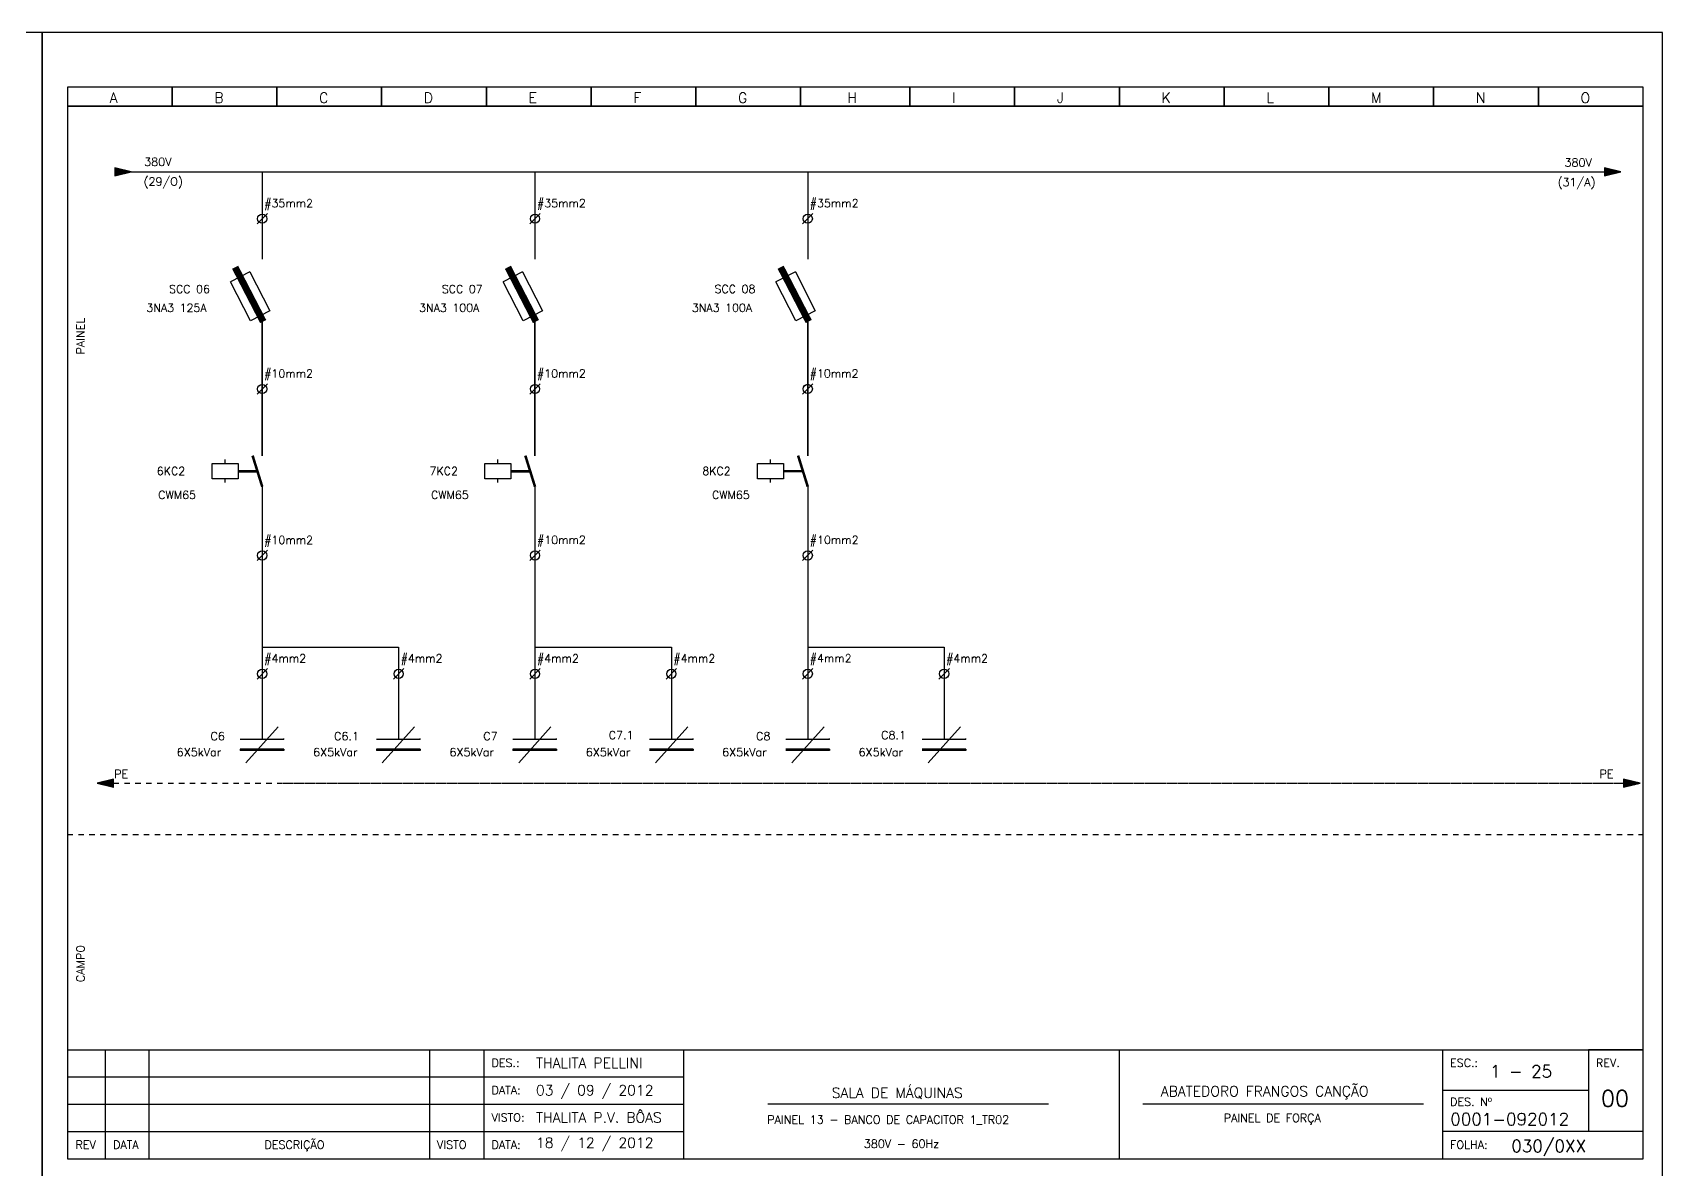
# Model space of a CAD drawing. Header units: millimetres. Extents: x 1974 to 2560, y 1429 to 1567.
# Drawn here: x 2231.72 to 2261.6, y 1533.85 to 1554.68 of the extents above; entities that cross this region are included whole.
import ezdxf

# ---------------------------------------------------------------- set-up
doc = ezdxf.new("R2010")
doc.units = ezdxf.units.MM
for name, pattern in [('DASHDOT2', [0.5, 0.25, -0.125, 0, -0.125]), ('DASHED', [0.75, 0.5, -0.25]), ('HIDDEN2', [0.1875, 0.125, -0.0625])]:
    doc.linetypes.add(name, pattern=pattern)
for name, color, linetype in [('ALIMENTAÇÃO', 6, 'Continuous'), ('CONECTOR_SAK', 2, 'Continuous'), ('DISJUNTOR', 5, 'Continuous'), ('EQUIPAMENTOS', 5, 'Continuous'), ('linhas', 6, 'Continuous'), ('MARGEM', 1, 'Continuous'), ('PAINEL', 7, 'Continuous'), ('soft', 5, 'Continuous'), ('TERRA', 3, 'DASHED'), ('TEXTO', 4, 'Continuous'), ('TEXTO_2', 5, 'Continuous'), ('TIMBRE', 7, 'Continuous')]:
    doc.layers.add(name, color=color, linetype=linetype)
doc.styles.add('REGUA60', font='romans.shx', dxfattribs={"height": 2})
doc.styles.add('ROMANC', font='romanc.shx', dxfattribs={"height": 0.55})
doc.styles.add('ROMANS', font='romans.shx', dxfattribs={"height": 37})

msp = doc.modelspace()

# ---------------------------------------------------------------- hatches: boundary and pattern name
at = {"layer": 'EQUIPAMENTOS'}
for points in [[(2233.533, 1552.134), (2233.233, 1552.209), (2233.233, 1552.059)], [(2260.839, 1552.134), (2260.539, 1552.209), (2260.539, 1552.059)]]:
    msp.add_hatch(color=256, dxfattribs=at).paths.add_polyline_path(points)
h = msp.add_hatch(color=256, dxfattribs=at)
h.paths.add_polyline_path([(2236.327, 1541.551), (2235.527, 1541.551), (2235.527, 1541.531), (2236.327, 1541.531)])
h.paths.add_polyline_path([(2236.327, 1541.751), (2235.527, 1541.751), (2235.527, 1541.731), (2236.327, 1541.731)])
h = msp.add_hatch(color=256, dxfattribs=at)
h.paths.add_polyline_path([(2236.327, 1541.551), (2235.527, 1541.551), (2235.527, 1541.531), (2236.327, 1541.531)])
h.paths.add_polyline_path([(2236.327, 1541.751), (2235.527, 1541.751), (2235.527, 1541.731), (2236.327, 1541.731)])
h = msp.add_hatch(color=256, dxfattribs=at)
h.paths.add_polyline_path([(2238.827, 1541.551), (2238.027, 1541.551), (2238.027, 1541.531), (2238.827, 1541.531)])
h.paths.add_polyline_path([(2238.827, 1541.751), (2238.027, 1541.751), (2238.027, 1541.731), (2238.827, 1541.731)])
h = msp.add_hatch(color=256, dxfattribs=at)
h.paths.add_polyline_path([(2238.827, 1541.551), (2238.027, 1541.551), (2238.027, 1541.531), (2238.827, 1541.531)])
h.paths.add_polyline_path([(2238.827, 1541.751), (2238.027, 1541.751), (2238.027, 1541.731), (2238.827, 1541.731)])
h = msp.add_hatch(color=256, dxfattribs=at)
h.paths.add_polyline_path([(2241.327, 1541.551), (2240.527, 1541.551), (2240.527, 1541.531), (2241.327, 1541.531)])
h.paths.add_polyline_path([(2241.327, 1541.751), (2240.527, 1541.751), (2240.527, 1541.731), (2241.327, 1541.731)])
h = msp.add_hatch(color=256, dxfattribs=at)
h.paths.add_polyline_path([(2241.327, 1541.551), (2240.527, 1541.551), (2240.527, 1541.531), (2241.327, 1541.531)])
h.paths.add_polyline_path([(2241.327, 1541.751), (2240.527, 1541.751), (2240.527, 1541.731), (2241.327, 1541.731)])
h = msp.add_hatch(color=256, dxfattribs=at)
h.paths.add_polyline_path([(2243.834, 1541.551), (2243.034, 1541.551), (2243.034, 1541.531), (2243.834, 1541.531)])
h.paths.add_polyline_path([(2243.834, 1541.751), (2243.034, 1541.751), (2243.034, 1541.731), (2243.834, 1541.731)])
h = msp.add_hatch(color=256, dxfattribs=at)
h.paths.add_polyline_path([(2243.834, 1541.551), (2243.034, 1541.551), (2243.034, 1541.531), (2243.834, 1541.531)])
h.paths.add_polyline_path([(2243.834, 1541.751), (2243.034, 1541.751), (2243.034, 1541.731), (2243.834, 1541.731)])
h = msp.add_hatch(color=256, dxfattribs=at)
h.paths.add_polyline_path([(2246.334, 1541.551), (2245.534, 1541.551), (2245.534, 1541.531), (2246.334, 1541.531)])
h.paths.add_polyline_path([(2246.334, 1541.751), (2245.534, 1541.751), (2245.534, 1541.731), (2246.334, 1541.731)])
h = msp.add_hatch(color=256, dxfattribs=at)
h.paths.add_polyline_path([(2246.334, 1541.551), (2245.534, 1541.551), (2245.534, 1541.531), (2246.334, 1541.531)])
h.paths.add_polyline_path([(2246.334, 1541.751), (2245.534, 1541.751), (2245.534, 1541.731), (2246.334, 1541.731)])
h = msp.add_hatch(color=256, dxfattribs=at)
h.paths.add_polyline_path([(2248.834, 1541.552), (2248.034, 1541.552), (2248.034, 1541.532), (2248.834, 1541.532)])
h.paths.add_polyline_path([(2248.834, 1541.752), (2248.034, 1541.752), (2248.034, 1541.732), (2248.834, 1541.732)])
h = msp.add_hatch(color=256, dxfattribs=at)
h.paths.add_polyline_path([(2248.834, 1541.552), (2248.034, 1541.552), (2248.034, 1541.532), (2248.834, 1541.532)])
h.paths.add_polyline_path([(2248.834, 1541.752), (2248.034, 1541.752), (2248.034, 1541.732), (2248.834, 1541.732)])
at = {"layer": 'TERRA'}
h = msp.add_hatch(dxfattribs=at)
h.set_pattern_fill('ANSI31', color=256, scale=0.004, angle=180, style=0)
h.set_pattern_definition([(225, (2290.1614149, 1589.55084864), (0.0003535533906, -0.0003535533906), [])])
h.paths.add_polyline_path([(2232.907, 1540.931), (2233.207, 1540.931), (2233.207, 1541.006)])
h.paths.add_polyline_path([(2233.207, 1540.856), (2233.207, 1540.931), (2232.907, 1540.931)])
h = msp.add_hatch(dxfattribs=at)
h.set_pattern_fill('ANSI31', color=256, scale=0.004, style=0)
h.set_pattern_definition([(45, (2203.9369607, 1492.3112611), (-0.0003535533906, 0.0003535533906), [])])
h.paths.add_polyline_path([(2261.191, 1540.931), (2260.891, 1540.931), (2260.891, 1540.856)])
h.paths.add_polyline_path([(2260.891, 1541.006), (2260.891, 1540.931), (2261.191, 1540.931)])

# ---------------------------------------------------------------- linework, layer by layer
msp.add_line((2261.247, 1536.047), (2260.247, 1536.047))
at = {"layer": 'ALIMENTAÇÃO', "color": 6}
for p, q in [((2235.934, 1552.134), (2235.934, 1550.53)), ((2235.934, 1552.134), (2235.934, 1550.53)), ((2240.934, 1552.135), (2240.934, 1550.53)), ((2240.934, 1552.135), (2240.934, 1550.53)), ((2245.934, 1552.135), (2245.934, 1550.531)), ((2245.934, 1552.135), (2245.934, 1550.531)), ((2235.934, 1549.515), (2235.934, 1546.927)), ((2235.934, 1549.515), (2235.934, 1546.927)), ((2240.934, 1549.515), (2240.934, 1546.927)), ((2245.934, 1549.516), (2245.934, 1546.928)), ((2235.934, 1546.364), (2235.934, 1541.731)), ((2240.934, 1546.364), (2240.934, 1541.731)), ((2245.934, 1546.365), (2245.934, 1541.731)), ((2238.434, 1543.424), (2238.434, 1541.731)), ((2243.434, 1543.424), (2243.434, 1541.731)), ((2248.434, 1543.424), (2248.434, 1541.732))]:
    msp.add_line(p, q, dxfattribs=at)
at = {"layer": 'ALIMENTAÇÃO'}
for p, q in [((2235.934, 1543.424), (2238.434, 1543.424)), ((2240.934, 1543.424), (2243.434, 1543.424)), ((2245.934, 1543.424), (2248.434, 1543.424))]:
    msp.add_line(p, q, dxfattribs=at)
at = {"layer": 'CONECTOR_SAK'}
for p, q in [((2236.03, 1551.371), (2235.839, 1551.178)), ((2236.03, 1551.371), (2235.839, 1551.178)), ((2241.03, 1551.371), (2240.839, 1551.178)), ((2241.03, 1551.371), (2240.839, 1551.178)), ((2246.03, 1551.371), (2245.839, 1551.178)), ((2246.03, 1551.371), (2245.839, 1551.178)), ((2236.029, 1548.251), (2235.839, 1548.058)), ((2236.029, 1548.251), (2235.839, 1548.058)), ((2236.029, 1548.25), (2235.839, 1548.057)), ((2236.029, 1548.25), (2235.839, 1548.057)), ((2241.029, 1548.251), (2240.839, 1548.058)), ((2241.029, 1548.251), (2240.839, 1548.058)), ((2241.029, 1548.251), (2240.839, 1548.058)), ((2241.029, 1548.251), (2240.839, 1548.058)), ((2246.029, 1548.251), (2245.839, 1548.058)), ((2246.029, 1548.251), (2245.839, 1548.058)), ((2246.029, 1548.251), (2245.839, 1548.059)), ((2246.029, 1548.251), (2245.839, 1548.059)), ((2236.03, 1545.2), (2235.839, 1545.008)), ((2236.03, 1545.2), (2235.839, 1545.008)), ((2241.03, 1545.2), (2240.839, 1545.008)), ((2241.03, 1545.2), (2240.839, 1545.008)), ((2246.03, 1545.201), (2245.839, 1545.008)), ((2246.03, 1545.201), (2245.839, 1545.008)), ((2236.03, 1543.031), (2235.839, 1542.838)), ((2236.03, 1543.031), (2235.839, 1542.838)), ((2238.53, 1543.031), (2238.339, 1542.838)), ((2238.53, 1543.031), (2238.339, 1542.838)), ((2241.03, 1543.031), (2240.839, 1542.838)), ((2241.03, 1543.031), (2240.839, 1542.838)), ((2243.53, 1543.031), (2243.339, 1542.838)), ((2243.53, 1543.031), (2243.339, 1542.838)), ((2246.03, 1543.031), (2245.839, 1542.839)), ((2246.03, 1543.031), (2245.839, 1542.839)), ((2248.53, 1543.032), (2248.339, 1542.839)), ((2248.53, 1543.032), (2248.339, 1542.839))]:
    msp.add_line(p, q, dxfattribs=at)
for centre in [(2235.934, 1551.274), (2235.934, 1551.274), (2240.934, 1551.274), (2240.934, 1551.274), (2245.934, 1551.274), (2245.934, 1551.274), (2235.934, 1548.153), (2235.934, 1548.153), (2235.934, 1548.154), (2235.934, 1548.154), (2240.934, 1548.154), (2240.934, 1548.154), (2240.934, 1548.154), (2240.934, 1548.154), (2245.934, 1548.154), (2245.934, 1548.154), (2245.934, 1548.155), (2245.934, 1548.155), (2235.934, 1545.104), (2235.934, 1545.104), (2240.934, 1545.104), (2240.934, 1545.104), (2245.934, 1545.104), (2245.934, 1545.104), (2235.934, 1542.934), (2235.934, 1542.934), (2238.434, 1542.934), (2238.434, 1542.934), (2240.934, 1542.934), (2240.934, 1542.934), (2243.434, 1542.934), (2243.434, 1542.934), (2245.934, 1542.935), (2245.934, 1542.935), (2248.434, 1542.935), (2248.434, 1542.935)]:
    msp.add_circle(centre, 0.0846, dxfattribs=at)
at = {"layer": 'DISJUNTOR', "const_width": 0.126}
for points in [[(2235.952, 1549.389), (2235.437, 1550.384)], [(2240.952, 1549.389), (2240.437, 1550.384)], [(2245.952, 1549.39), (2245.437, 1550.385)]]:
    msp.add_lwpolyline(points, dxfattribs=at)
at = {"layer": 'EQUIPAMENTOS'}
for p, q in [((2235.707, 1550.298), (2235.351, 1550.115)), ((2235.717, 1549.404), (2235.351, 1550.115)), ((2235.707, 1550.298), (2236.073, 1549.587)), ((2240.707, 1550.298), (2240.351, 1550.115)), ((2240.717, 1549.404), (2240.351, 1550.115)), ((2240.707, 1550.298), (2241.073, 1549.587)), ((2245.707, 1550.299), (2245.351, 1550.116)), ((2245.717, 1549.405), (2245.351, 1550.116)), ((2245.707, 1550.299), (2246.073, 1549.588)), ((2236.073, 1549.587), (2235.717, 1549.404)), ((2241.073, 1549.587), (2240.717, 1549.404)), ((2246.073, 1549.588), (2245.717, 1549.405)), ((2235.252, 1546.788), (2235.252, 1546.859)), ((2235.252, 1546.788), (2235.252, 1546.859)), ((2240.252, 1546.788), (2240.252, 1546.86)), ((2240.252, 1546.788), (2240.252, 1546.86)), ((2245.252, 1546.788), (2245.252, 1546.86)), ((2245.252, 1546.788), (2245.252, 1546.86)), ((2235.252, 1546.438), (2235.252, 1546.509)), ((2235.252, 1546.438), (2235.252, 1546.509)), ((2235.49, 1546.658), (2235.842, 1546.658)), ((2235.49, 1546.658), (2235.842, 1546.658)), ((2235.49, 1546.638), (2235.848, 1546.638)), ((2235.49, 1546.638), (2235.848, 1546.638)), ((2240.252, 1546.438), (2240.252, 1546.509)), ((2240.252, 1546.438), (2240.252, 1546.509)), ((2240.49, 1546.659), (2240.842, 1546.659)), ((2240.49, 1546.659), (2240.842, 1546.659)), ((2240.49, 1546.638), (2240.848, 1546.638)), ((2240.49, 1546.638), (2240.848, 1546.638)), ((2245.252, 1546.438), (2245.252, 1546.509)), ((2245.252, 1546.438), (2245.252, 1546.509)), ((2245.49, 1546.659), (2245.842, 1546.659)), ((2245.49, 1546.659), (2245.842, 1546.659)), ((2245.49, 1546.639), (2245.848, 1546.639)), ((2245.49, 1546.639), (2245.848, 1546.639)), ((2235.635, 1541.301), (2236.226, 1541.96)), ((2235.635, 1541.301), (2236.226, 1541.96)), ((2238.135, 1541.301), (2238.726, 1541.96)), ((2238.135, 1541.301), (2238.726, 1541.96)), ((2240.635, 1541.301), (2241.226, 1541.96)), ((2240.635, 1541.301), (2241.226, 1541.96)), ((2243.142, 1541.301), (2243.733, 1541.96)), ((2243.142, 1541.301), (2243.733, 1541.96)), ((2245.642, 1541.302), (2246.233, 1541.96)), ((2245.642, 1541.302), (2246.233, 1541.96)), ((2248.142, 1541.302), (2248.733, 1541.961)), ((2248.142, 1541.302), (2248.733, 1541.961)), ((2236.327, 1541.731), (2235.527, 1541.731)), ((2236.327, 1541.731), (2235.527, 1541.731)), ((2236.327, 1541.731), (2236.327, 1541.751)), ((2236.327, 1541.731), (2236.327, 1541.751)), ((2238.827, 1541.731), (2238.027, 1541.731)), ((2238.827, 1541.731), (2238.027, 1541.731)), ((2238.827, 1541.731), (2238.827, 1541.751)), ((2238.827, 1541.731), (2238.827, 1541.751)), ((2241.327, 1541.731), (2240.527, 1541.731)), ((2241.327, 1541.731), (2240.527, 1541.731)), ((2241.327, 1541.731), (2241.327, 1541.751)), ((2241.327, 1541.731), (2241.327, 1541.751)), ((2243.834, 1541.731), (2243.034, 1541.731)), ((2243.834, 1541.731), (2243.034, 1541.731)), ((2243.834, 1541.731), (2243.834, 1541.751)), ((2243.834, 1541.731), (2243.834, 1541.751)), ((2246.334, 1541.731), (2245.534, 1541.731)), ((2246.334, 1541.731), (2245.534, 1541.731)), ((2246.334, 1541.731), (2246.334, 1541.751)), ((2246.334, 1541.731), (2246.334, 1541.751)), ((2248.834, 1541.732), (2248.034, 1541.732)), ((2248.834, 1541.732), (2248.034, 1541.732)), ((2248.834, 1541.732), (2248.834, 1541.752)), ((2248.834, 1541.732), (2248.834, 1541.752)), ((2236.327, 1541.551), (2235.527, 1541.551)), ((2235.527, 1541.551), (2235.527, 1541.531)), ((2236.327, 1541.551), (2235.527, 1541.551)), ((2235.527, 1541.551), (2235.527, 1541.531)), ((2236.327, 1541.531), (2235.527, 1541.531)), ((2236.327, 1541.531), (2235.527, 1541.531)), ((2236.327, 1541.551), (2236.327, 1541.531)), ((2236.327, 1541.551), (2236.327, 1541.531)), ((2238.827, 1541.551), (2238.027, 1541.551)), ((2238.027, 1541.551), (2238.027, 1541.531)), ((2238.827, 1541.551), (2238.027, 1541.551)), ((2238.027, 1541.551), (2238.027, 1541.531)), ((2238.827, 1541.531), (2238.027, 1541.531)), ((2238.827, 1541.531), (2238.027, 1541.531)), ((2238.827, 1541.551), (2238.827, 1541.531)), ((2238.827, 1541.551), (2238.827, 1541.531)), ((2241.327, 1541.551), (2240.527, 1541.551)), ((2240.527, 1541.551), (2240.527, 1541.531)), ((2241.327, 1541.551), (2240.527, 1541.551)), ((2240.527, 1541.551), (2240.527, 1541.531)), ((2241.327, 1541.531), (2240.527, 1541.531)), ((2241.327, 1541.531), (2240.527, 1541.531)), ((2241.327, 1541.551), (2241.327, 1541.531)), ((2241.327, 1541.551), (2241.327, 1541.531)), ((2243.834, 1541.551), (2243.034, 1541.551)), ((2243.834, 1541.551), (2243.034, 1541.551)), ((2243.834, 1541.531), (2243.034, 1541.531)), ((2243.834, 1541.531), (2243.034, 1541.531)), ((2243.834, 1541.551), (2243.834, 1541.531)), ((2243.834, 1541.551), (2243.834, 1541.531)), ((2246.334, 1541.551), (2245.534, 1541.551)), ((2246.334, 1541.551), (2245.534, 1541.551)), ((2246.334, 1541.531), (2245.534, 1541.531)), ((2246.334, 1541.531), (2245.534, 1541.531)), ((2246.334, 1541.551), (2246.334, 1541.531)), ((2246.334, 1541.551), (2246.334, 1541.531)), ((2248.834, 1541.552), (2248.034, 1541.552)), ((2248.834, 1541.552), (2248.034, 1541.552)), ((2248.834, 1541.532), (2248.034, 1541.532)), ((2248.834, 1541.532), (2248.034, 1541.532)), ((2248.834, 1541.552), (2248.834, 1541.532)), ((2248.834, 1541.552), (2248.834, 1541.532))]:
    msp.add_line(p, q, dxfattribs=at)
for points in [[(2233.233, 1552.059), (2233.533, 1552.134), (2233.233, 1552.209), (2233.233, 1552.059)], [(2260.539, 1552.059), (2260.839, 1552.134), (2260.539, 1552.209), (2260.539, 1552.059)]]:
    msp.add_lwpolyline(points, dxfattribs=at)
for points in [[(2235.014, 1546.509), (2235.014, 1546.788), (2235.49, 1546.788), (2235.49, 1546.509)], [(2235.014, 1546.509), (2235.014, 1546.788), (2235.49, 1546.788), (2235.49, 1546.509)], [(2240.014, 1546.509), (2240.014, 1546.788), (2240.49, 1546.788), (2240.49, 1546.509)], [(2240.014, 1546.509), (2240.014, 1546.788), (2240.49, 1546.788), (2240.49, 1546.509)], [(2245.014, 1546.509), (2245.014, 1546.788), (2245.49, 1546.788), (2245.49, 1546.509)], [(2245.014, 1546.509), (2245.014, 1546.788), (2245.49, 1546.788), (2245.49, 1546.509)]]:
    msp.add_lwpolyline(points, close=True, dxfattribs=at)
at = {"layer": 'EQUIPAMENTOS', "const_width": 0.0472}
for points in [[(2235.934, 1546.364), (2235.757, 1546.932)], [(2235.934, 1546.364), (2235.757, 1546.932)], [(2240.934, 1546.364), (2240.757, 1546.933)], [(2240.934, 1546.364), (2240.757, 1546.933)], [(2245.934, 1546.365), (2245.757, 1546.933)], [(2245.934, 1546.365), (2245.757, 1546.933)]]:
    msp.add_lwpolyline(points, dxfattribs=at)
at = {"layer": 'linhas', "color": 6}
for p, q in [((2235.934, 1546.929), (2235.934, 1549.379)), ((2240.934, 1546.928), (2240.934, 1549.379)), ((2240.934, 1546.928), (2240.934, 1549.379)), ((2245.934, 1546.928), (2245.934, 1549.38)), ((2245.934, 1546.928), (2245.934, 1549.38))]:
    msp.add_line(p, q, dxfattribs=at)
at = {"layer": 'MARGEM', "color": 7}
for points in [[(2202.201, 1533.659), (2231.901, 1533.659), (2231.901, 1554.684), (2202.201, 1554.684)], [(2231.901, 1533.659), (2261.601, 1533.659), (2261.601, 1554.684), (2231.901, 1554.684)]]:
    msp.add_lwpolyline(points, close=True, dxfattribs=at)
at = {"layer": 'PAINEL', "color": 12, "linetype": 'HIDDEN2', "ltscale": 0.005}
msp.add_line((2232.363, 1539.991), (2261.247, 1539.991), dxfattribs=at)
at = {"layer": 'soft'}
msp.add_line((2233.434, 1552.134), (2260.539, 1552.134), dxfattribs=at)
at = {"layer": 'TERRA', "linetype": 'DASHDOT2', "ltscale": 0.0025}
for p, q in [((2233.207, 1540.931), (2260.891, 1540.931)), ((2233.207, 1540.931), (2260.891, 1540.931)), ((2236.318, 1540.931), (2261.191, 1540.931))]:
    msp.add_line(p, q, dxfattribs=at)
at = {"layer": 'TERRA'}
for points in [[(2233.207, 1541.006), (2232.907, 1540.931), (2233.207, 1540.856), (2233.207, 1541.006)], [(2233.207, 1541.006), (2232.907, 1540.931), (2233.207, 1540.856), (2233.207, 1541.006)], [(2260.891, 1540.856), (2261.191, 1540.931), (2260.891, 1541.006), (2260.891, 1540.856)], [(2260.891, 1540.856), (2261.191, 1540.931), (2260.891, 1541.006), (2260.891, 1540.856)]]:
    msp.add_lwpolyline(points, dxfattribs=at)
at = {"layer": 'TIMBRE', "color": 12}
msp.add_line((2261.247, 1553.684), (2232.363, 1553.684), dxfattribs=at)
at = {"layer": 'TIMBRE'}
for p, q in [((2232.363, 1536.047), (2261.247, 1536.047)), ((2233.063, 1534.047), (2233.063, 1536.047)), ((2233.863, 1534.047), (2233.863, 1536.047)), ((2239.001, 1536.047), (2239.001, 1534.047)), ((2240.001, 1534.047), (2240.001, 1536.047)), ((2243.654, 1536.047), (2243.654, 1534.047)), ((2251.644, 1536.047), (2251.644, 1534.047)), ((2257.572, 1536.047), (2257.572, 1534.047)), ((2260.247, 1536.047), (2260.247, 1534.547)), ((2232.363, 1535.547), (2243.654, 1535.547)), ((2260.247, 1535.297), (2257.572, 1535.297)), ((2232.363, 1535.047), (2243.654, 1535.047)), ((2250.348, 1535.047), (2245.204, 1535.047)), ((2257.219, 1535.047), (2252.076, 1535.047)), ((2232.363, 1534.547), (2243.654, 1534.547)), ((2261.247, 1534.547), (2257.572, 1534.547))]:
    msp.add_line(p, q, dxfattribs=at)
at = {"layer": 'TIMBRE', "color": 12}
for points in [[(2232.363, 1553.334), (2234.283, 1553.334), (2234.283, 1553.684), (2232.363, 1553.684)], [(2234.283, 1553.334), (2236.203, 1553.334), (2236.203, 1553.684), (2234.283, 1553.684)], [(2236.203, 1553.334), (2238.123, 1553.334), (2238.123, 1553.684), (2236.203, 1553.684)], [(2238.123, 1553.334), (2240.043, 1553.334), (2240.043, 1553.684), (2238.123, 1553.684)], [(2240.043, 1553.334), (2241.963, 1553.334), (2241.963, 1553.684), (2240.043, 1553.684)], [(2241.963, 1553.334), (2243.883, 1553.334), (2243.883, 1553.684), (2241.963, 1553.684)], [(2243.883, 1553.334), (2245.803, 1553.334), (2245.803, 1553.684), (2243.883, 1553.684)], [(2245.803, 1553.334), (2247.807, 1553.334), (2247.807, 1553.684), (2245.803, 1553.684)], [(2247.807, 1553.334), (2249.727, 1553.334), (2249.727, 1553.684), (2247.807, 1553.684)], [(2249.727, 1553.334), (2251.647, 1553.334), (2251.647, 1553.684), (2249.727, 1553.684)], [(2251.647, 1553.334), (2253.567, 1553.334), (2253.567, 1553.684), (2251.647, 1553.684)], [(2253.567, 1553.334), (2255.487, 1553.334), (2255.487, 1553.684), (2253.567, 1553.684)], [(2255.487, 1553.334), (2257.407, 1553.334), (2257.407, 1553.684), (2255.487, 1553.684)], [(2257.407, 1553.334), (2259.327, 1553.334), (2259.327, 1553.684), (2257.407, 1553.684)], [(2259.327, 1553.334), (2261.247, 1553.334), (2261.247, 1553.684), (2259.327, 1553.684)], [(2232.363, 1534.047), (2261.247, 1534.047), (2261.247, 1553.334), (2232.363, 1553.334)]]:
    msp.add_lwpolyline(points, close=True, dxfattribs=at)

# ---------------------------------------------------------------- texts
at = {"style": 'ROMANS'}
for s, p in [('ESC.:', (2257.708, 1535.73)), ('REV.', (2260.384, 1535.73)), ('DES. Nº', (2257.708, 1535.017)), ('PAINEL 13 - BANCO DE CAPACITOR 1_TR02', (2245.191, 1534.69)), ('PAINEL DE FORÇA', (2253.559, 1534.721)), ('380V - 60Hz', (2246.961, 1534.248)), ('FOLHA:', (2257.708, 1534.23))]:
    msp.add_text(s, height=0.15, dxfattribs=at).set_placement(p)
at = {"layer": 'TEXTO'}
for s, height, style, p in [('A', 0.188, 'ROMANS', (2233.136, 1553.397)), ('B', 0.188, 'ROMANS', (2235.056, 1553.397)), ('C', 0.188, 'ROMANS', (2236.976, 1553.397)), ('D', 0.188, 'ROMANS', (2238.896, 1553.397)), ('E', 0.188, 'ROMANS', (2240.816, 1553.397)), ('F', 0.188, 'ROMANS', (2242.736, 1553.397)), ('G', 0.188, 'ROMANS', (2244.656, 1553.397)), ('H', 0.188, 'ROMANS', (2246.66, 1553.397)), ('I', 0.188, 'ROMANS', (2248.58, 1553.397)), ('J', 0.188, 'ROMANS', (2250.5, 1553.397)), ('K', 0.188, 'ROMANS', (2252.42, 1553.397)), ('L', 0.188, 'ROMANS', (2254.34, 1553.397)), ('M', 0.188, 'ROMANS', (2256.26, 1553.397)), ('N', 0.188, 'ROMANS', (2258.18, 1553.397)), ('O', 0.188, 'ROMANS', (2260.1, 1553.397)), ('380V', 0.15, 'ROMANS', (2233.77, 1552.24)), ('380V', 0.15, 'ROMANS', (2259.806, 1552.228)), ('(29/O)', 0.15, 'ROMANS', (2233.759, 1551.88)), ('(31/A)', 0.15, 'ROMANS', (2259.68, 1551.868)), ('#35mm2', 0.148, 'ROMANS', (2235.971, 1551.483)), ('#35mm2', 0.148, 'ROMANS', (2240.971, 1551.484)), ('#35mm2', 0.148, 'ROMANS', (2245.971, 1551.484)), ('SCC 06', 0.148, 'ROMANS', (2234.226, 1549.911)), ('SCC 07', 0.148, 'ROMANS', (2239.226, 1549.911)), ('SCC 08', 0.148, 'ROMANS', (2244.226, 1549.912)), ('3NA3 125A', 0.148, 'ROMANS', (2233.81, 1549.567)), ('3NA3 100A', 0.148, 'ROMANS', (2238.81, 1549.567)), ('3NA3 100A', 0.148, 'ROMANS', (2243.81, 1549.567)), ('#10mm2', 0.148, 'ROMANS', (2235.97, 1548.363)), ('#10mm2', 0.148, 'ROMANS', (2240.97, 1548.363)), ('#10mm2', 0.148, 'ROMANS', (2245.97, 1548.364)), ('6KC2', 0.148, 'ROMANS', (2234.001, 1546.577)), ('7KC2', 0.148, 'ROMANS', (2239.001, 1546.577)), ('8KC2', 0.148, 'ROMANS', (2244.001, 1546.577)), ('CWM65', 0.148, 'ROMANS', (2234.028, 1546.138)), ('CWM65', 0.148, 'ROMANS', (2239.028, 1546.138)), ('CWM65', 0.148, 'ROMANS', (2244.179, 1546.138)), ('#10mm2', 0.148, 'ROMANS', (2235.971, 1545.313)), ('#10mm2', 0.148, 'ROMANS', (2240.971, 1545.314)), ('#10mm2', 0.148, 'ROMANS', (2245.971, 1545.314)), ('#4mm2', 0.148, 'ROMANS', (2235.971, 1543.144)), ('#4mm2', 0.148, 'ROMANS', (2238.471, 1543.144)), ('#4mm2', 0.148, 'ROMANS', (2240.971, 1543.144)), ('#4mm2', 0.148, 'ROMANS', (2243.471, 1543.144)), ('#4mm2', 0.148, 'ROMANS', (2245.971, 1543.145)), ('#4mm2', 0.148, 'ROMANS', (2248.471, 1543.144)), ('C6', 0.15, 'REGUA60', (2234.986, 1541.717)), ('C6.1', 0.15, 'REGUA60', (2237.25, 1541.717)), ('C7', 0.15, 'REGUA60', (2239.986, 1541.717)), ('C7.1', 0.15, 'REGUA60', (2242.284, 1541.735)), ('C8', 0.15, 'REGUA60', (2244.986, 1541.718)), ('C8.1', 0.15, 'REGUA60', (2247.279, 1541.736)), ('6X5kVar', 0.15, 'REGUA60', (2234.366, 1541.424)), ('6X5kVar', 0.15, 'REGUA60', (2236.866, 1541.424)), ('6X5kVar', 0.15, 'REGUA60', (2239.366, 1541.424)), ('6X5kVar', 0.15, 'REGUA60', (2241.866, 1541.424)), ('6X5kVar', 0.15, 'REGUA60', (2244.366, 1541.424)), ('6X5kVar', 0.15, 'REGUA60', (2246.866, 1541.424)), ('PE', 0.15, 'ROMANS', (2233.219, 1541.025)), ('PE', 0.15, 'ROMANS', (2260.446, 1541.025)), ('THALITA PELLINI', 0.1875, 'ROMANS', (2240.952, 1535.71)), ('03 / 09 / 2012', 0.1875, 'ROMANS', (2240.952, 1535.21)), ('THALITA P.V. BÔAS', 0.1875, 'ROMANS', (2240.952, 1534.71)), ('18 / 12 / 2012', 0.1875, 'ROMANS', (2240.952, 1534.247))]:
    msp.add_text(s, height=height, dxfattribs=dict(at, style=style)).set_placement(p)
at = {"layer": 'TEXTO', "style": 'REGUA60'}
for s, p in [('PAINEL', (2232.678, 1548.785)), ('CAMPO', (2232.678, 1537.284))]:
    msp.add_text(s, height=0.15, rotation=90, dxfattribs=at).set_placement(p)
at = {"layer": 'TEXTO', "color": 150, "style": 'ROMANS'}
for s, height, p in [('DES.:', 0.15, (2240.137, 1535.73)), ('1 - 25', 0.225, (2258.442, 1535.537)), ('DATA:', 0.15, (2240.137, 1535.23)), ('00', 0.3, (2260.475, 1535.003)), ('VISTO:', 0.15, (2240.137, 1534.73)), ('0001-092012', 0.225, (2257.712, 1534.661)), ('REV', 0.15, (2232.511, 1534.23)), ('DATA', 0.15, (2233.199, 1534.23)), ('DESCRIÇÃO', 0.15, (2235.975, 1534.23)), ('VISTO', 0.15, (2239.137, 1534.23)), ('DATA:', 0.15, (2240.137, 1534.23)), ('030/0XX', 0.225, (2258.831, 1534.171))]:
    msp.add_text(s, height=height, dxfattribs=at).set_placement(p)
at = {"layer": 'TEXTO_2', "style": 'ROMANC'}
for s, p in [('SALA DE MÁQUINAS', (2246.373, 1535.163)), ('ABATEDORO FRANGOS CANÇÃO', (2252.405, 1535.191))]:
    msp.add_text(s, height=0.1875, dxfattribs=at).set_placement(p)

doc.saveas('drawing.dxf')
